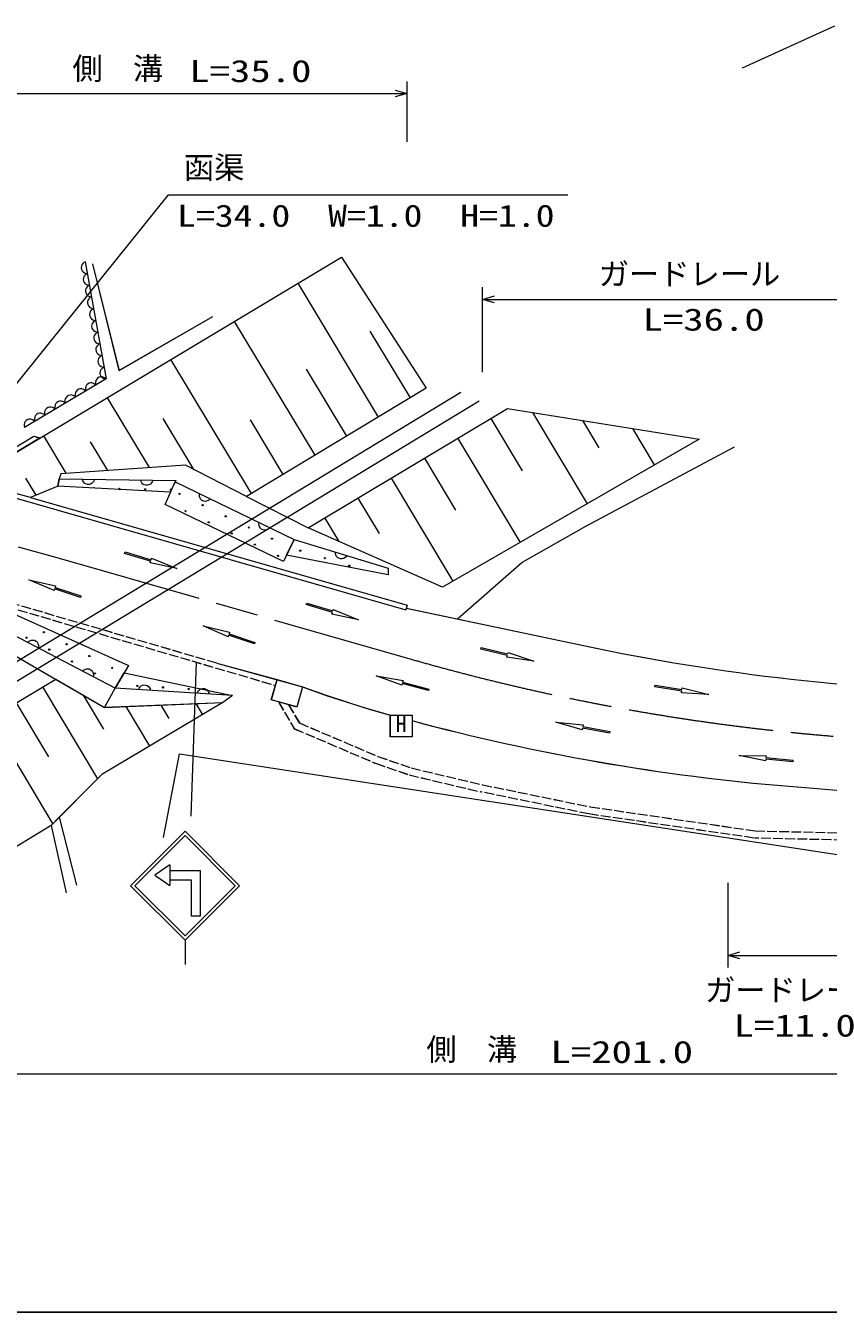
# Model space of a CAD drawing. Units: millimetres, scale not verified. Extents: x -64632 to 575368, y -97377 to 262623.
# Drawn here: x 190898 to 257211, y 87623 to 193869 of the extents above; entities that cross this region are included whole.
import ezdxf
from ezdxf.enums import TextEntityAlignment as Align

# ---------------------------------------------------------------- set-up
doc = ezdxf.new("R2010")
doc.units = ezdxf.units.MM
doc.header["$LTSCALE"] = 1000
doc.linetypes.add('CHAIN', pattern=[18.5, 12, -1.5, 3.5, -1.5])
doc.linetypes.add('USER1', pattern=[1, 0.8, -0.2])
for name, color, linetype, lineweight in [('M-BGD', 7, 'Continuous', 13), ('M-BGD-CRST', 7, 'Continuous', 13), ('M-BMK-LINE', 2, 'CHAIN', 13), ('M-STR-HTXT', 7, 'Continuous', 13), ('M-STR-STRC', 7, 'Continuous', 13), ('M-STR-STRn', 7, 'Continuous', 13), ('M-TTL-BAND', 7, 'Continuous', 25)]:
    doc.layers.add(name, color=color, linetype=linetype, lineweight=lineweight)
doc.styles.add('ＭＳ ゴシック', font='')
doc.styles.get('ＭＳ ゴシック').set_extended_font_data('MS Gothic')

# ---------------------------------------------------------------- blocks, each defined once
blk = doc.blocks.new('BUHIN3')
at = {"color": 7, "linetype": 'Continuous', "lineweight": 13}
blk.add_lwpolyline([(0, 500), (115, 460), (212, 400), (322, 305), (382, 195), (418, 78), (418, -78), (382, -195), (322, -305), (212, -402), (115, -462), (0, -500)], dxfattribs=at)
blk = doc.blocks.new('BUHIN5')
at = {"color": 7, "linetype": 'Continuous', "lineweight": 13}
blk.add_lwpolyline([(0, -500), (115, -462.5), (212.5, -402.5), (322.5, -305), (382.5, -195), (420, -77.5), (420, 77.5), (382.5, 195), (322.5, 305), (212.5, 402.5), (115, 460), (0, 500)], dxfattribs=at)
blk = doc.blocks.new('BUHIN12')
at = {"color": 7, "linetype": 'Continuous', "lineweight": 13}
blk.add_lwpolyline([(-288, -1000), (0, 0), (285, -1000)], dxfattribs=at)

msp = doc.modelspace()

# ---------------------------------------------------------------- linework, layer by layer
at = {"layer": 'M-BGD'}
for p, q in [((189027, 157982), (216991, 174755)), ((195814, 174368), (197537, 164702)), ((216991, 174755), (223989, 163925)), ((196418, 174198), (198602, 165388)), ((196425, 174196), (198609, 165386)), ((220053, 161556), (213403, 172603)), ((198602, 165388), (206356, 169865)), ((198609, 165386), (206363, 169864)), ((214805, 158396), (208150, 169452)), ((222677, 163135), (219354, 168657)), ((209557, 155237), (202897, 166301)), ((197537, 164702), (190791, 160700)), ((217429, 159976), (214103, 165502)), ((223989, 163925), (209151, 154993)), ((201121, 157374), (197643, 163150)), ((214232, 152392), (230707, 162263)), ((230707, 162263), (246551, 159739)), ((232769, 161934), (237286, 154394)), ((204787, 157223), (202246, 161442)), ((212181, 156817), (209474, 161314)), ((229334, 161440), (231924, 157117)), ((236894, 161277), (238251, 159012)), ((241020, 160620), (242832, 157594)), ((187628, 157605), (191577, 159986)), ((192101, 159826), (189027, 157982)), ((191577, 159986), (192101, 159826)), ((194252, 156906), (192390, 159999)), ((197686, 157140), (196262, 159506)), ((246551, 159739), (225327, 147495)), ((226588, 159795), (231740, 151195)), ((237168, 152535), (249453, 159085)), ((237175, 152533), (249460, 159083)), ((204094, 157576), (193796, 156875)), ((209151, 154993), (204094, 157576)), ((223842, 158150), (226405, 153873)), ((191758, 155110), (190910, 156519)), ((193664, 156441), (193564, 155842)), ((193564, 155842), (193664, 156441)), ((193796, 156875), (193664, 156441)), ((193664, 156441), (203304, 156301)), ((202406, 154325), (203258, 156204)), ((203304, 156301), (202845, 155343)), ((203258, 156204), (213084, 151451)), ((221096, 156505), (226195, 147995)), ((188327, 155349), (222301, 145633)), ((188334, 155347), (222308, 145631)), ((191286, 154919), (188407, 155679)), ((193564, 155842), (191286, 154919)), ((202845, 155343), (193564, 155842)), ((191279, 154921), (222410, 146018)), ((191286, 154919), (222417, 146016)), ((212186, 149615), (202406, 154325)), ((209144, 154995), (214225, 152394)), ((209151, 154993), (214232, 152392)), ((218351, 154860), (220096, 151947)), ((215605, 153215), (216769, 151273)), ((225327, 147495), (214232, 152392)), ((231877, 149538), (237168, 152535)), ((231884, 149536), (237175, 152533)), ((213084, 151451), (212186, 149615)), ((212445, 150144), (213084, 151451)), ((213084, 151451), (220848, 149076)), ((199062, 150298), (199101, 150427)), ((201214, 149642), (199062, 150298)), ((199101, 150427), (201253, 149771)), ((201253, 149771), (201293, 149900)), ((201293, 149900), (203386, 149050)), ((220848, 148517), (212445, 150144)), ((201175, 149512), (201214, 149642)), ((203386, 149050), (201175, 149512)), ((220848, 149076), (220848, 148517)), ((226564, 144886), (231877, 149538)), ((226571, 144884), (231884, 149536)), ((193235, 147224), (191156, 148109)), ((191156, 148109), (193359, 147610)), ((193276, 147353), (193235, 147224)), ((195417, 146661), (193276, 147353)), ((193359, 147610), (193318, 147481)), ((193318, 147481), (195459, 146790)), ((195459, 146790), (195417, 146661)), ((214082, 146062), (214121, 146191)), ((216234, 145407), (214082, 146062)), ((214121, 146191), (216273, 145536)), ((216273, 145536), (216313, 145665)), ((216313, 145665), (218406, 144816)), ((222410, 146018), (222301, 145633)), ((222417, 146016), (222308, 145631)), ((222342, 145779), (236974, 142682)), ((222349, 145777), (236981, 142680)), ((189973, 145281), (199378, 141047)), ((216195, 145278), (216234, 145407)), ((218406, 144816), (216195, 145278)), ((198300, 139157), (189218, 143893)), ((207617, 143404), (205550, 144314)), ((205550, 144314), (207746, 143788)), ((207660, 143532), (207617, 143404)), ((209792, 142813), (207660, 143532)), ((207746, 143788), (207703, 143660)), ((207703, 143660), (209835, 142941)), ((188642, 142634), (193035, 140112)), ((209835, 142941), (209792, 142813)), ((228498, 142380), (228530, 142511)), ((230686, 141857), (228498, 142380)), ((228530, 142511), (230718, 141988)), ((230655, 141725), (230686, 141857)), ((232890, 141399), (230655, 141725)), ((230718, 141988), (230749, 142119)), ((230749, 142119), (232890, 141399)), ((199378, 141047), (198300, 139157)), ((198300, 139157), (199021, 140421)), ((199021, 140421), (207986, 138563)), ((206691, 141222), (211662, 139866)), ((206698, 141220), (211669, 139864)), ((186214, 135630), (193379, 139913)), ((192289, 139261), (196826, 131671)), ((193035, 140112), (197398, 137580)), ((193379, 139913), (197398, 137580)), ((211191, 138204), (211662, 139866)), ((211198, 138202), (211669, 139864)), ((211662, 139866), (213763, 139271)), ((211669, 139864), (213770, 139269)), ((213763, 139271), (213292, 137609)), ((213770, 139269), (213299, 137607)), ((213763, 139271), (215809, 138544)), ((213770, 139269), (215816, 138542)), ((221972, 139405), (219849, 140175)), ((219849, 140175), (222076, 139796)), ((222007, 139535), (221972, 139405)), ((224182, 138961), (222007, 139535)), ((222076, 139796), (222041, 139666)), ((222041, 139666), (224217, 139091)), ((242879, 139266), (242900, 139399)), ((245101, 138915), (242879, 139266)), ((242900, 139399), (245122, 139048)), ((195644, 138598), (197337, 135766)), ((197398, 137580), (198300, 139157)), ((207986, 138563), (198300, 139157)), ((207979, 138565), (207185, 137984)), ((207986, 138563), (207192, 137982)), ((213292, 137609), (211191, 138204)), ((213299, 137607), (211198, 138202)), ((215809, 138544), (218929, 137532)), ((215816, 138542), (218936, 137530)), ((224217, 139091), (224182, 138961)), ((245080, 138781), (245101, 138915)), ((247334, 138630), (245080, 138781)), ((245122, 139048), (245144, 139181)), ((245144, 139181), (247334, 138630)), ((190108, 137958), (192783, 133482)), ((207185, 137984), (197192, 132047)), ((207192, 137982), (197199, 132045)), ((207192, 137982), (197199, 132045)), ((197391, 137582), (207185, 137984)), ((197398, 137580), (207192, 137982)), ((197398, 137580), (207192, 137982)), ((199168, 137653), (201126, 134378)), ((202057, 137771), (202724, 136656)), ((204945, 137890), (205493, 136973)), ((218929, 137532), (221018, 136947)), ((218936, 137530), (221025, 136945)), ((187928, 136654), (193147, 127922)), ((221018, 136947), (222818, 136947)), ((221018, 135147), (221018, 136947)), ((221025, 136945), (222825, 136945)), ((221025, 135145), (221025, 136945)), ((222818, 136947), (222818, 135147)), ((222825, 136945), (222825, 135145)), ((236886, 135732), (234711, 136342)), ((234711, 136342), (236960, 136130)), ((236960, 136130), (236936, 135997)), ((236936, 135997), (239148, 135586)), ((222818, 135147), (221018, 135147)), ((222825, 135145), (221025, 135145)), ((236911, 135864), (236886, 135732)), ((239123, 135454), (236911, 135864)), ((239148, 135586), (239123, 135454)), ((202283, 126835), (203593, 133743)), ((202290, 126833), (203600, 133741)), ((203593, 133743), (261816, 124824)), ((203600, 133741), (261823, 124822)), ((252028, 133168), (249808, 133590)), ((249808, 133590), (252067, 133571)), ((252041, 133302), (252028, 133168)), ((254280, 133082), (252041, 133302)), ((252067, 133571), (252054, 133437)), ((252054, 133437), (254293, 133216)), ((254293, 133216), (254280, 133082)), ((197192, 132047), (192989, 127832)), ((197199, 132045), (192996, 127830)), ((197199, 132045), (193673, 128509)), ((253969, 131061), (261103, 130476)), ((253976, 131059), (261110, 130474)), ((192996, 127830), (186183, 123695)), ((192989, 127832), (194232, 122264)), ((193673, 128509), (192996, 127830)), ((192996, 127830), (194239, 122262)), ((193666, 128511), (195080, 122886)), ((193673, 128509), (195087, 122884))]:
    msp.add_line(p, q, dxfattribs=at)
at = {"layer": 'M-BGD', "linetype": 'USER1'}
for p, q in [((206691, 141222), (179560, 149153)), ((206698, 141220), (179567, 149151)), ((180645, 148455), (211527, 139390)), ((180652, 148453), (211534, 139388)), ((211773, 138039), (213082, 135819)), ((211780, 138037), (213089, 135817)), ((212609, 137802), (213499, 136293)), ((212616, 137800), (213506, 136292)), ((213499, 136293), (219992, 133529)), ((213506, 136292), (219999, 133527)), ((213082, 135819), (219757, 132977)), ((213089, 135817), (219764, 132975)), ((219796, 132962), (222575, 132002)), ((219803, 132960), (222582, 132000)), ((219992, 133529), (222742, 132579)), ((219999, 133527), (222749, 132577)), ((222575, 132002), (228493, 130604)), ((222582, 132000), (228500, 130602)), ((222742, 132579), (228631, 131188)), ((222749, 132577), (228638, 131186)), ((228631, 131188), (237528, 129366)), ((228638, 131186), (237535, 129364)), ((237425, 128775), (228511, 130600)), ((237432, 128773), (228518, 130598)), ((251074, 126787), (237425, 128775)), ((251081, 126785), (237432, 128773)), ((237528, 129366), (251160, 127381)), ((237535, 129364), (251167, 127379)), ((267456, 126405), (251146, 126781)), ((267463, 126403), (251153, 126779)), ((251160, 127381), (267470, 127004)), ((251167, 127379), (267477, 127003))]:
    msp.add_line(p, q, dxfattribs=at)
at = {"layer": 'M-BGD'}
for centre in [(200766, 155588), (202887, 155557), (203606, 155203), (205516, 154279), (204099, 153786), (207426, 153355), (206009, 152862), (207918, 151938), (209335, 152431), (209828, 151015), (211245, 151508), (211738, 150091), (213582, 150515), (215610, 149894), (217639, 149273), (192398, 143781), (190967, 143331), (192848, 142350), (194279, 142800), (194729, 141369), (196160, 141819), (196610, 140388), (198041, 140839), (200126, 139356), (202243, 139226), (204361, 139097)]:
    msp.add_circle(centre, 50, dxfattribs=at)
for centre, radius, start, end in [((191804, 159930), 50, 177.78536, 328.13635), ((196524, 155649), 50, 39.126, 134.71904), ((198645, 155619), 50, 274.27044, 259.57461), ((274243, 318782), 180000, 258.05075, 269.1188), ((274250, 318780), 180000, 258.05075, 269.1188), ((198491, 139408), 50, 117.32165, 183.29096), ((268282, 305475), 175000, 254.94197, 265.30843), ((268289, 305473), 175000, 254.94197, 265.30843)]:
    msp.add_arc(centre, radius, start, end, dxfattribs=at)
at = {"layer": 'M-BGD-CRST'}
msp.add_line((250124, 190405), (257754, 193869), dxfattribs=at)
at = {"layer": 'M-BMK-LINE'}
for p, q in [((70505, 184817), (193667, 149888)), ((193667, 149888), (222740, 141558))]:
    msp.add_line(p, q, dxfattribs=at)
msp.add_arc((272317, 314596), 180000, 254.01265, 268.81882, dxfattribs=at)
at = {"layer": 'M-STR-HTXT'}
for p, q in [((222417, 184271), (222417, 189271)), ((188407, 188271), (222417, 188271)), ((184985, 157922), (202700, 179898)), ((202700, 179898), (235691, 179898)), ((228645, 165271), (228645, 172271)), ((228645, 171271), (262740, 171271)), ((248914, 123096), (248914, 116096)), ((248914, 117096), (260146, 117096)), ((376660, 107280), (176428, 107280))]:
    msp.add_line(p, q, dxfattribs=at)
at = {"layer": 'M-STR-STRC'}
for p, q in [((204973, 141314), (204534, 128580)), ((199569, 122846), (204069, 127346)), ((199922, 122846), (204069, 126993)), ((208569, 122846), (204069, 127346)), ((208215, 122846), (204069, 126993)), ((202796, 124572), (201568, 123721)), ((202796, 124572), (202796, 122869)), ((201568, 123721), (202796, 122869)), ((202796, 124096), (205318, 124096)), ((202796, 123346), (204568, 123346)), ((204568, 123346), (204568, 120346)), ((205318, 124096), (205318, 120346)), ((199569, 122846), (204069, 118346)), ((199922, 122846), (204069, 118699)), ((202796, 122920), (202759, 122894)), ((204069, 118699), (208215, 122846)), ((204069, 118346), (208569, 122846)), ((205318, 120346), (204568, 120346)), ((204069, 118346), (204069, 116346))]:
    msp.add_line(p, q, dxfattribs=at)
at = {"layer": 'M-STR-STRn'}
for p, q in [((168168, 128067), (226846, 163598)), ((169288, 127109), (228372, 162886))]:
    msp.add_line(p, q, dxfattribs=at)
at = {"layer": 'M-TTL-BAND'}
msp.add_line((-64632, 87623), (474368, 87623), dxfattribs=at)

# ---------------------------------------------------------------- block references
at = {"layer": 'M-BGD'}
for p, xscale, yscale, rotation in [((195900, 173885), 0.9819269, 0.9819269, 190.1067), ((196073, 172918), 0.9819269, 0.9819269, 190.1067), ((196245, 171952), 0.9819269, 0.9819269, 190.1067), ((196417, 170985), 0.9819269, 0.9819269, 190.1067), ((196589, 170018), 0.9819269, 0.9819269, 190.1067), ((196762, 169052), 0.9819269, 0.9819269, 190.1067), ((196934, 168085), 0.9819269, 0.9819269, 190.1067), ((197106, 167118), 0.9819269, 0.9819269, 190.1067), ((197279, 166152), 0.9819269, 0.9819269, 190.1067), ((197116, 164451), 0.980454, 0.980454, 120.67106), ((197451, 165185), 0.9819269, 0.9819269, 190.1067), ((195429, 163451), 0.980454, 0.980454, 120.67106), ((196272, 163951), 0.980454, 0.980454, 120.67106), ((193742, 162451), 0.980454, 0.980454, 120.67106), ((194586, 162951), 0.980454, 0.980454, 120.67106), ((191212, 160951), 0.980454, 0.980454, 120.67106), ((192056, 161451), 0.980454, 0.980454, 120.67106), ((192899, 161951), 0.980454, 0.980454, 120.67106)]:
    msp.add_blockref('BUHIN5', p, dxfattribs=dict(at, xscale=xscale, yscale=yscale, rotation=rotation))
for p, rotation in [((196074, 156406), 269.16968), ((200894, 156336), 269.16968), ((205714, 155016), 244.18524), ((210627, 152639), 244.18524), ((216966, 150264), 252.99047), ((191489, 142709), 62.4584), ((196029, 140341), 62.4584), ((200721, 139009), 86.49271), ((205564, 138712), 86.49271)]:
    msp.add_blockref('BUHIN3', p, dxfattribs=dict(at, rotation=rotation))
at = {"layer": 'M-STR-HTXT'}
for p, rotation in [((222417, 188271), 270), ((228645, 171271), 90), ((248914, 117096), 90)]:
    msp.add_blockref('BUHIN12', p, dxfattribs=dict(at, rotation=rotation))

# ---------------------------------------------------------------- texts
at = {"layer": 'M-BGD', "style": 'ＭＳ ゴシック'}
for p in [(221468, 135147), (221475, 135145)]:
    msp.add_text('H', height=1320, dxfattribs=at).set_placement(p, align=Align.BOTTOM_LEFT)
at = {"layer": 'M-STR-HTXT', "style": 'ＭＳ ゴシック'}
for s, p in [('側\u3000溝', (194755, 188871)), ('函渠', (203963, 180689)), ('ガードレール', (238244, 171900)), ('ガードレール', (247023, 112767)), ('側\u3000溝', (224003, 107869))]:
    msp.add_text(s, height=1833, dxfattribs=at).set_placement(p, align=Align.BOTTOM_LEFT)
for s, width, p in [('L=35.0', 1.35, (204406, 188664)), ('L=34.0\u3000W=1.0\u3000H=1.0', 1.25, (203405, 176715)), ('L=36.0', 1.35, (241859, 168141)), ('L=11.0', 1.35, (249384, 109839)), ('L=201.0', 1.35, (234255, 107658))]:
    msp.add_text(s, height=1833, dxfattribs=dict(at, width=width)).set_placement(p, align=Align.BOTTOM_LEFT)

doc.saveas('drawing.dxf')
